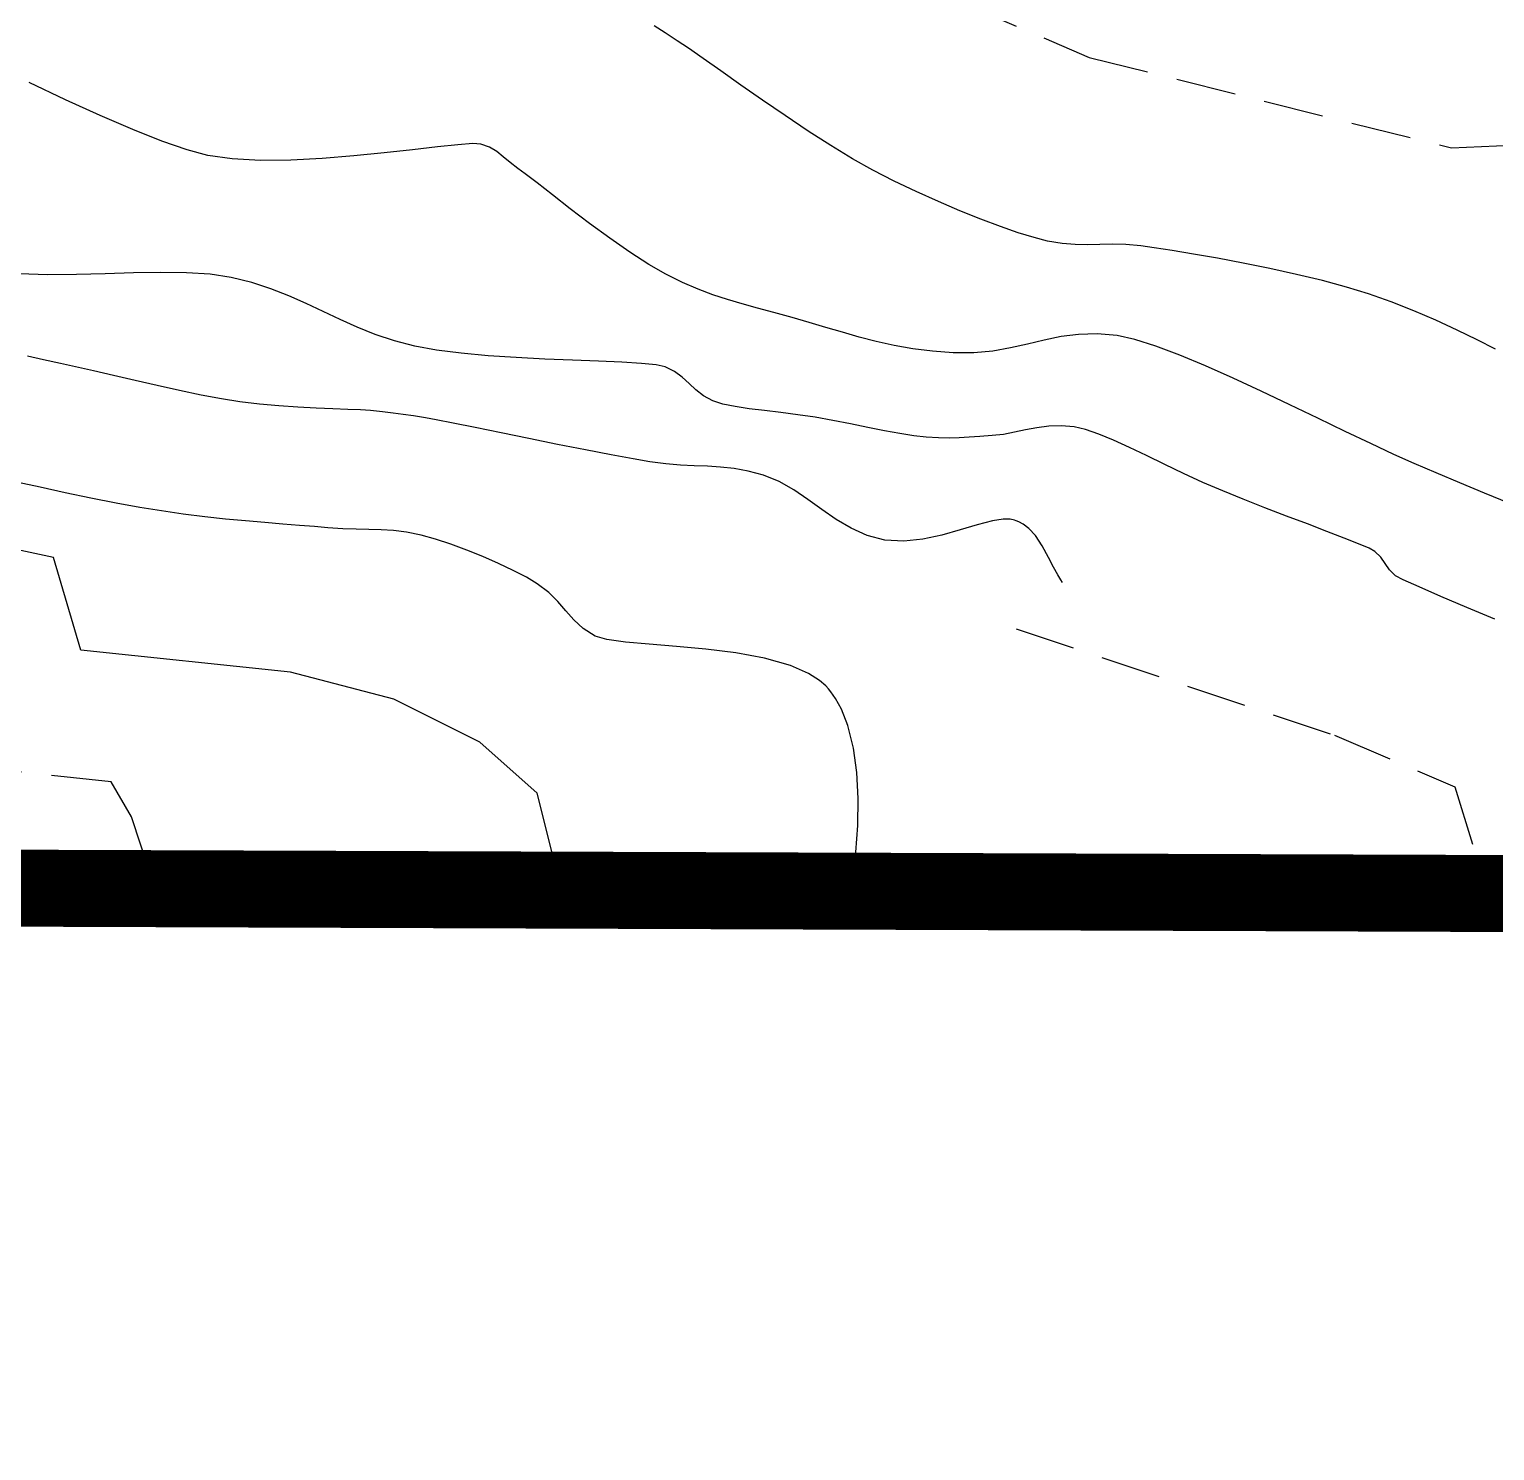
# Model space of a CAD drawing. Header units: feet. Extents: x 26064 to 27719, y 16802 to 28989.
# Drawn here: x 26367.5 to 26443.7, y 17473.1 to 17547 of the extents above; entities that cross this region are included whole.
import ezdxf

# ---------------------------------------------------------------- set-up
doc = ezdxf.new("R2010")
doc.units = ezdxf.units.FT
doc.header["$LTSCALE"] = 50
doc.header["$MEASUREMENT"] = 0
for name, pattern in [('DASHED', [0.75, 0.5, -0.25]), ('HIDDEN', [0.375, 0.25, -0.125]), ('HIDN25', [0.0938, 0.0625, -0.0313])]:
    doc.linetypes.add(name, pattern=pattern)
for name, color, linetype in [('CONT-MJR', 160, 'HIDDEN'), ('CONT-MNR', 55, 'HIDN25'), ('DEMO-UTILITY', 1, 'Continuous')]:
    doc.layers.add(name, color=color, linetype=linetype)

msp = doc.modelspace()

# ---------------------------------------------------------------- linework, layer by layer
at = {"layer": 'CONT-MJR', "color": 7}
for p, q in [((26400.56948, 17546.8084, 635), (26400.00372, 17547.17213, 635)), ((26401.20028, 17546.39921, 635), (26400.56948, 17546.8084, 635)), ((26401.77638, 17546.00988, 635), (26401.20028, 17546.39921, 635)), ((26402.54138, 17545.47541, 635), (26401.77638, 17546.00988, 635)), ((26403.46111, 17544.82668, 635), (26402.54138, 17545.47541, 635)), ((26404.50137, 17544.09456, 635), (26403.46111, 17544.82668, 635)), ((26405.628, 17543.30991, 635), (26404.50137, 17544.09456, 635)), ((26406.80682, 17542.5036, 635), (26405.628, 17543.30991, 635)), ((26408.00363, 17541.70651, 635), (26406.80682, 17542.5036, 635)), ((26409.18427, 17540.9495, 635), (26408.00363, 17541.70651, 635)), ((26410.31454, 17540.26345, 635), (26409.18427, 17540.9495, 635)), ((26411.36028, 17539.67921, 635), (26410.31454, 17540.26345, 635)), ((26412.48113, 17539.10716, 635), (26411.36028, 17539.67921, 635)), ((26413.62459, 17538.55827, 635), (26412.48113, 17539.10716, 635)), ((26414.76899, 17538.03996, 635), (26413.62459, 17538.55827, 635)), ((26415.89263, 17537.55969, 635), (26414.76899, 17538.03996, 635)), ((26416.97382, 17537.12489, 635), (26415.89263, 17537.55969, 635)), ((26417.99087, 17536.74301, 635), (26416.97382, 17537.12489, 635)), ((26418.92209, 17536.42147, 635), (26417.99087, 17536.74301, 635)), ((26419.74579, 17536.16773, 635), (26418.92209, 17536.42147, 635)), ((26420.44028, 17535.98921, 635), (26419.74579, 17536.16773, 635)), ((26421.19642, 17535.85772, 635), (26420.44028, 17535.98921, 635)), ((26421.88308, 17535.80175, 635), (26421.19642, 17535.85772, 635)), ((26422.5293, 17535.79514, 635), (26421.88308, 17535.80175, 635)), ((26423.1641, 17535.81173, 635), (26422.5293, 17535.79514, 635)), ((26423.81651, 17535.82538, 635), (26423.1641, 17535.81173, 635)), ((26424.51556, 17535.80993, 635), (26423.81651, 17535.82538, 635)), ((26425.29028, 17535.73921, 635), (26424.51556, 17535.80993, 635)), ((26425.99312, 17535.64051, 635), (26425.29028, 17535.73921, 635)), ((26426.92094, 17535.49709, 635), (26425.99312, 17535.64051, 635)), ((26428.02938, 17535.31322, 635), (26426.92094, 17535.49709, 635)), ((26429.27409, 17535.09312, 635), (26428.02938, 17535.31322, 635)), ((26430.61073, 17534.84103, 635), (26429.27409, 17535.09312, 635)), ((26431.99493, 17534.5612, 635), (26430.61073, 17534.84103, 635)), ((26433.38233, 17534.25786, 635), (26431.99493, 17534.5612, 635)), ((26434.7286, 17533.93526, 635), (26433.38233, 17534.25786, 635)), ((26435.98937, 17533.59763, 635), (26434.7286, 17533.93526, 635)), ((26437.12028, 17533.24921, 635), (26435.98937, 17533.59763, 635)), ((26438.29615, 17532.83009, 635), (26437.12028, 17533.24921, 635)), ((26439.47264, 17532.36612, 635), (26438.29615, 17532.83009, 635)), ((26440.62707, 17531.87273, 635), (26439.47264, 17532.36612, 635)), ((26441.73676, 17531.36536, 635), (26440.62707, 17531.87273, 635)), ((26442.77902, 17530.85945, 635), (26441.73676, 17531.36536, 635)), ((26443.73119, 17530.37045, 635), (26442.77902, 17530.85945, 635)), ((26368.78731, 17519.54165, 640), (26347.83852, 17524.06724, 640)), ((26370.20277, 17514.7332, 640), (26368.78731, 17519.54165, 640)), ((26381.09847, 17513.59027, 640), (26370.20277, 17514.7332, 640)), ((26386.47758, 17512.18462, 640), (26381.09847, 17513.59027, 640)), ((26390.94631, 17509.95217, 640), (26386.47758, 17512.18462, 640)), ((26393.92546, 17507.30629, 640), (26390.94631, 17509.95217, 640)), ((26394.75303, 17503.99893, 640), (26393.92546, 17507.30629, 640))]:
    msp.add_line(p, q, dxfattribs=at)
at = {"layer": 'CONT-MNR', "color": 7}
for p, q in [((26411.62548, 17550.23477, 634), (26422.60997, 17545.53123, 634)), ((26422.60997, 17545.53123, 634), (26441.44081, 17540.82748, 634)), ((26371.21365, 17542.50931, 636), (26369.40796, 17543.33279, 636)), ((26372.89957, 17541.78289, 636), (26371.21365, 17542.50931, 636)), ((26441.44081, 17540.82748, 634), (26462.15507, 17541.76823, 634)), ((26375.73511, 17540.7208, 636), (26374.42147, 17541.17843, 636)), ((26390.99626, 17541.02991, 636), (26390.57199, 17541.04851, 636)), ((26376.79626, 17540.43491, 636), (26375.73511, 17540.7208, 636)), ((26382.74756, 17540.27739, 636), (26381.11, 17540.19423, 636)), ((26384.3874, 17540.40789, 636), (26382.74756, 17540.27739, 636)), ((26385.97097, 17540.56509, 636), (26384.3874, 17540.40789, 636)), ((26392.92126, 17539.76491, 636), (26392.51072, 17540.07396, 636)), ((26393.91589, 17539.0057, 636), (26393.30431, 17539.48057, 636)), ((26394.7085, 17538.38696, 636), (26393.91589, 17539.0057, 636)), ((26376.92838, 17534.26145, 637), (26375.70038, 17534.33923, 637)), ((26378.01811, 17534.09927, 637), (26376.92838, 17534.26145, 637)), ((26401.47998, 17533.83797, 636), (26400.60626, 17534.26491, 636)), ((26379.08644, 17533.83271, 637), (26378.01811, 17534.09927, 637)), ((26381.01589, 17533.14021, 637), (26380.07943, 17533.50834, 637)), ((26402.28746, 17533.48813, 636), (26401.47998, 17533.83797, 636)), ((26403.8062, 17532.9488, 636), (26403.05433, 17533.19765, 636)), ((26383.67417, 17531.91391, 637), (26382.79445, 17532.32894, 637)), ((26406.22811, 17532.27463, 636), (26405.36747, 17532.50503, 636)), ((26407.17626, 17532.01491, 636), (26406.22811, 17532.27463, 636)), ((26408.05486, 17531.76113, 636), (26407.17626, 17532.01491, 636)), ((26408.91969, 17531.50288, 636), (26408.05486, 17531.76113, 636)), ((26422.05927, 17531.14026, 636), (26421.15187, 17531.02089, 636)), ((26423.02276, 17531.16884, 636), (26422.05927, 17531.14026, 636)), ((26424.06626, 17531.07491, 636), (26423.02276, 17531.16884, 636)), ((26387.56811, 17530.51927, 637), (26386.50075, 17530.79999, 637)), ((26413.43661, 17530.39669, 636), (26412.4695, 17530.56927, 636)), ((26424.98354, 17530.87153, 636), (26424.06626, 17531.07491, 636)), ((26427.31246, 17530.06123, 636), (26426.07645, 17530.52578, 636)), ((26369.14526, 17529.62558, 638), (26368.26655, 17529.81401, 638)), ((26369.93406, 17529.45399, 638), (26369.14526, 17529.62558, 638)), ((26392.83513, 17529.93452, 637), (26391.36687, 17530.03135, 637)), ((26395.76094, 17529.79726, 637), (26394.31725, 17529.85884, 637)), ((26397.11393, 17529.74274, 637), (26395.76094, 17529.79726, 637)), ((26398.32393, 17529.68823, 637), (26397.11393, 17529.74274, 637)), ((26416.61931, 17530.17271, 636), (26415.54626, 17530.17491, 636)), ((26428.65902, 17529.50145, 636), (26427.31246, 17530.06123, 636)), ((26370.86639, 17529.24051, 638), (26369.93406, 17529.45399, 638)), ((26401.06236, 17529.21509, 637), (26400.57311, 17529.45427, 637)), ((26374.1744, 17528.47523, 638), (26373.02157, 17528.73849, 638)), ((26433.03658, 17527.48661, 636), (26431.55362, 17528.19056, 636)), ((26377.51364, 17527.7882, 638), (26376.45544, 17527.98744, 638)), ((26380.49926, 17527.42143, 638), (26379.48449, 17527.51275, 638)), ((26382.43405, 17527.30765, 638), (26381.49048, 17527.35521, 638)), ((26434.49992, 17526.78175, 636), (26433.03658, 17527.48661, 636)), ((26385.88206, 17527.11065, 638), (26385.25026, 17527.17558, 638)), ((26387.49802, 17526.90023, 638), (26386.95142, 17526.98026, 638)), ((26388.12526, 17526.80058, 638), (26387.49802, 17526.90023, 638)), ((26390.70014, 17526.29457, 638), (26389.54945, 17526.52678, 638)), ((26405.72748, 17527.17777, 637), (26404.93288, 17527.27572, 637)), ((26406.57642, 17527.07901, 637), (26405.72748, 17527.17777, 637)), ((26407.4624, 17526.96699, 637), (26406.57642, 17527.07901, 637)), ((26408.36811, 17526.82927, 637), (26407.4624, 17526.96699, 637)), ((26409.2848, 17526.66401, 637), (26408.36811, 17526.82927, 637)), ((26435.9111, 17526.09957, 636), (26434.49992, 17526.78175, 636)), ((26393.49449, 17525.7266, 638), (26392.04077, 17526.02204, 638)), ((26411.96454, 17526.13484, 637), (26411.10209, 17526.3052, 637)), ((26414.76953, 17525.7628, 637), (26414.13811, 17525.79927, 637)), ((26415.85054, 17525.76709, 637), (26415.3281, 17525.75402, 637)), ((26416.93384, 17525.83553, 637), (26416.37355, 17525.7962, 637)), ((26418.72409, 17526.05046, 637), (26418.14861, 17525.94495, 637)), ((26419.89452, 17526.28425, 637), (26419.30319, 17526.17162, 637)), ((26421.82811, 17526.32927, 637), (26421.14837, 17526.38725, 637)), ((26423.86768, 17525.64224, 637), (26423.10511, 17525.95742, 637)), ((26437.23758, 17525.46366, 636), (26435.9111, 17526.09957, 636)), ((26396.43389, 17525.13671, 638), (26394.98448, 17525.42569, 638)), ((26397.76589, 17524.87709, 638), (26396.43389, 17525.13671, 638)), ((26424.6996, 17525.26337, 637), (26423.86768, 17525.64224, 637)), ((26401.37324, 17524.34898, 638), (26400.60818, 17524.40824, 638)), ((26402.08786, 17524.3166, 638), (26401.37324, 17524.34898, 638)), ((26404.15366, 17524.16863, 638), (26403.45562, 17524.24762, 638)), ((26427.51106, 17523.91339, 637), (26426.53132, 17524.38208, 637)), ((26440.63318, 17523.94608, 636), (26439.50626, 17524.42491, 636)), ((26405.69026, 17523.81558, 638), (26404.89105, 17524.03168, 638)), ((26407.25495, 17523.05723, 638), (26406.49666, 17523.48821, 638)), ((26369.39659, 17522.91402, 639), (26368.09022, 17523.19365, 639)), ((26443.15555, 17522.89456, 636), (26441.8629, 17523.43124, 636)), ((26372.04224, 17522.37524, 639), (26370.73111, 17522.63629, 639)), ((26373.27843, 17522.14566, 639), (26372.04224, 17522.37524, 639)), ((26376.64032, 17521.66406, 639), (26375.52464, 17521.802, 639)), ((26379.76369, 17521.3569, 639), (26378.7697, 17521.44429, 639)), ((26382.34447, 17521.1513, 639), (26381.56094, 17521.21319, 639)), ((26418.50628, 17521.53349, 638), (26418.14016, 17521.5394, 638)), ((26418.94408, 17521.40039, 638), (26418.82026, 17521.45558, 638)), ((26383.03813, 17521.09236, 639), (26382.34447, 17521.1513, 639)), ((26385.17232, 17521.0077, 639), (26384.51998, 17521.01753, 639)), ((26385.80543, 17520.99055, 639), (26385.17232, 17521.0077, 639)), ((26386.44919, 17520.9468, 639), (26385.80543, 17520.99055, 639)), ((26389.4299, 17520.23805, 639), (26388.62826, 17520.4993, 639)), ((26414.95303, 17520.70996, 638), (26413.9711, 17520.49232, 638)), ((26436.60743, 17520.25886, 637), (26435.86553, 17520.55524, 637)), ((26420.48888, 17519.55407, 638), (26420.16662, 17520.15405, 638)), ((26437.45811, 17519.85927, 637), (26437.15187, 17520.02326, 637)), ((26420.75426, 17519.04129, 638), (26420.48888, 17519.55407, 638)), ((26420.97319, 17518.64545, 638), (26420.75426, 17519.04129, 638)), ((26438.21595, 17518.9048, 637), (26437.99442, 17519.23241, 637)), ((26393.92813, 17518.18236, 639), (26393.35867, 17518.51757, 639)), ((26394.52132, 17517.73412, 639), (26393.92813, 17518.18236, 639)), ((26421.13416, 17518.379, 638), (26420.97319, 17518.64545, 638)), ((26438.52811, 17518.59927, 637), (26438.21595, 17518.9048, 637)), ((26438.92928, 17518.38954, 637), (26438.52811, 17518.59927, 637)), ((26394.9956, 17517.25756, 639), (26394.52132, 17517.73412, 639)), ((26399.74613, 17515.0395, 639), (26398.51236, 17515.14775, 639)), ((26418.81793, 17515.83849, 638), (26435.35682, 17510.30784, 638)), ((26402.69153, 17514.7885, 639), (26401.16622, 17514.92859, 639)), ((26408.01749, 17513.52255, 639), (26407.08785, 17513.92803, 639)), ((26408.91904, 17512.87331, 639), (26408.59769, 17513.15348, 639)), ((26409.73452, 17511.65961, 639), (26409.42409, 17512.2235, 639)), ((26410.06722, 17510.81841, 639), (26409.73452, 17511.65961, 639)), ((26435.35682, 17510.30784, 638), (26441.60455, 17507.6325, 638)), ((26410.53693, 17508.36916, 639), (26410.36257, 17509.64612, 639)), ((26371.77946, 17507.88956, 641), (26365.88521, 17508.52056, 641)), ((26372.83201, 17506.06672, 641), (26371.77946, 17507.88956, 641)), ((26441.60455, 17507.6325, 638), (26442.72024, 17504.06541, 638)), ((26410.5781, 17505.62788, 639), (26410.60415, 17507.0192, 639)), ((26373.8144, 17503.1221, 641), (26372.83201, 17506.06672, 641)), ((26410.47261, 17504.22688, 639), (26410.5781, 17505.62788, 639)), ((26410.07877, 17501.52246, 639), (26410.30155, 17502.84785, 639))]:
    msp.add_line(p, q, dxfattribs=at)
at = {"layer": 'CONT-MNR', "color": 7, "extrusion": (-0.429866, -0.902893, 0)}
msp.add_line((26369.40796, 17543.33279, 636), (26367.52673, 17544.22844, 636), dxfattribs=at)
at = {"layer": 'CONT-MNR', "color": 7, "extrusion": (-0.36913, -0.929378, 0)}
msp.add_line((26374.42147, 17541.17843, 636), (26372.89957, 17541.78289, 636), dxfattribs=at)
at = {"layer": 'CONT-MNR', "color": 7, "extrusion": (0.074551, -0.997217, 0)}
msp.add_line((26390.57199, 17541.04851, 636), (26389.79879, 17540.99071, 636), dxfattribs=at)
at = {"layer": 'CONT-MNR', "color": 7, "extrusion": (-0.354541, -0.93504, 0)}
msp.add_line((26391.44788, 17540.85867, 636), (26390.99626, 17541.02991, 636), dxfattribs=at)
at = {"layer": 'CONT-MNR', "color": 7, "extrusion": (-0.141235, -0.989976, 0)}
msp.add_line((26378.07582, 17540.25236, 636), (26376.79626, 17540.43491, 636), dxfattribs=at)
at = {"layer": 'CONT-MNR', "color": 7, "extrusion": (-0.050268, -0.998736, 0)}
msp.add_line((26379.53324, 17540.17901, 636), (26378.07582, 17540.25236, 636), dxfattribs=at)
at = {"layer": 'CONT-MNR', "color": 7, "extrusion": (0.11049, -0.993877, 0)}
msp.add_line((26387.43975, 17540.72837, 636), (26385.97097, 17540.56509, 636), dxfattribs=at)
at = {"layer": 'CONT-MNR', "color": 7, "extrusion": (0.114072, -0.993472, 0)}
msp.add_line((26388.7352, 17540.87712, 636), (26387.43975, 17540.72837, 636), dxfattribs=at)
at = {"layer": 'CONT-MNR', "color": 7, "extrusion": (0.106191, -0.994346, 0)}
msp.add_line((26389.79879, 17540.99071, 636), (26388.7352, 17540.87712, 636), dxfattribs=at)
at = {"layer": 'CONT-MNR', "color": 7, "extrusion": (0.517257, 0.85583, 0)}
msp.add_line((26391.82011, 17540.6337, 636), (26391.44788, 17540.85867, 636), dxfattribs=at)
at = {"layer": 'CONT-MNR', "color": 7, "extrusion": (-0.617185, -0.786818, 0)}
msp.add_line((26392.15903, 17540.36784, 636), (26391.82011, 17540.6337, 636), dxfattribs=at)
at = {"layer": 'CONT-MNR', "color": 7, "extrusion": (-0.641217, -0.767359, 0)}
msp.add_line((26392.51072, 17540.07396, 636), (26392.15903, 17540.36784, 636), dxfattribs=at)
at = {"layer": 'CONT-MNR', "color": 7, "extrusion": (0.009651, -0.999953, 0)}
msp.add_line((26381.11, 17540.19423, 636), (26379.53324, 17540.17901, 636), dxfattribs=at)
at = {"layer": 'CONT-MNR', "color": 7, "extrusion": (-0.596039, -0.802956, 0)}
msp.add_line((26393.30431, 17539.48057, 636), (26392.92126, 17539.76491, 636), dxfattribs=at)
at = {"layer": 'CONT-MNR', "color": 7, "extrusion": (-0.611622, -0.79115, 0)}
msp.add_line((26395.63465, 17537.67097, 636), (26394.7085, 17538.38696, 636), dxfattribs=at)
at = {"layer": 'CONT-MNR', "color": 7, "extrusion": (-0.603742, -0.79718, 0)}
msp.add_line((26396.64684, 17536.90439, 636), (26395.63465, 17537.67097, 636), dxfattribs=at)
at = {"layer": 'CONT-MNR', "color": 7, "extrusion": (0.591358, 0.806409, 0)}
msp.add_line((26397.6976, 17536.13385, 636), (26396.64684, 17536.90439, 636), dxfattribs=at)
at = {"layer": 'CONT-MNR', "color": 7, "extrusion": (-0.572714, -0.819755, 0)}
msp.add_line((26398.73941, 17535.40599, 636), (26397.6976, 17536.13385, 636), dxfattribs=at)
at = {"layer": 'CONT-MNR', "color": 7, "extrusion": (-0.543806, -0.839211, 0)}
msp.add_line((26399.7248, 17534.76747, 636), (26398.73941, 17535.40599, 636), dxfattribs=at)
at = {"layer": 'CONT-MNR', "color": 7, "extrusion": (-0.026137, -0.999658, 0)}
msp.add_line((26368.47954, 17534.24027, 637), (26367.0178, 17534.27848, 637), dxfattribs=at)
at = {"layer": 'CONT-MNR', "color": 7, "extrusion": (0.0072, -0.999974, 0)}
msp.add_line((26369.97325, 17534.25102, 637), (26368.47954, 17534.24027, 637), dxfattribs=at)
at = {"layer": 'CONT-MNR', "color": 7, "extrusion": (0.025039, -0.999686, 0)}
msp.add_line((26371.47056, 17534.28852, 637), (26369.97325, 17534.25102, 637), dxfattribs=at)
at = {"layer": 'CONT-MNR', "color": 7, "extrusion": (0.028525, -0.999593, 0)}
msp.add_line((26372.9431, 17534.33054, 637), (26371.47056, 17534.28852, 637), dxfattribs=at)
at = {"layer": 'CONT-MNR', "color": 7, "extrusion": (0.017126, -0.999853, 0)}
msp.add_line((26374.3625, 17534.35486, 637), (26372.9431, 17534.33054, 637), dxfattribs=at)
at = {"layer": 'CONT-MNR', "color": 7, "extrusion": (-0.011677, -0.999932, 0)}
msp.add_line((26375.70038, 17534.33923, 637), (26374.3625, 17534.35486, 637), dxfattribs=at)
at = {"layer": 'CONT-MNR', "color": 7, "extrusion": (-0.495294, -0.868725, 0)}
msp.add_line((26400.60626, 17534.26491, 636), (26399.7248, 17534.76747, 636), dxfattribs=at)
at = {"layer": 'CONT-MNR', "color": 7, "extrusion": (-0.310515, -0.950569, 0)}
msp.add_line((26380.07943, 17533.50834, 637), (26379.08644, 17533.83271, 637), dxfattribs=at)
at = {"layer": 'CONT-MNR', "color": 7, "extrusion": (-0.354224, -0.935161, 0)}
msp.add_line((26403.05433, 17533.19765, 636), (26402.28746, 17533.48813, 636), dxfattribs=at)
at = {"layer": 'CONT-MNR', "color": 7, "extrusion": (-0.404763, -0.914422, 0)}
msp.add_line((26381.91463, 17532.74239, 637), (26381.01589, 17533.14021, 637), dxfattribs=at)
at = {"layer": 'CONT-MNR', "color": 7, "extrusion": (-0.425309, -0.905048, 0)}
msp.add_line((26382.79445, 17532.32894, 637), (26381.91463, 17532.74239, 637), dxfattribs=at)
at = {"layer": 'CONT-MNR', "color": 7, "extrusion": (-0.282972, -0.959128, 0)}
msp.add_line((26404.5687, 17532.72384, 636), (26403.8062, 17532.9488, 636), dxfattribs=at)
at = {"layer": 'CONT-MNR', "color": 7, "extrusion": (-0.264204, -0.964467, 0)}
msp.add_line((26405.36747, 17532.50503, 636), (26404.5687, 17532.72384, 636), dxfattribs=at)
at = {"layer": 'CONT-MNR', "color": 7, "extrusion": (-0.408889, -0.912584, 0)}
msp.add_line((26384.57259, 17531.51137, 637), (26383.67417, 17531.91391, 637), dxfattribs=at)
at = {"layer": 'CONT-MNR', "color": 7, "extrusion": (-0.372779, -0.92792, 0)}
msp.add_line((26385.50851, 17531.13537, 637), (26384.57259, 17531.51137, 637), dxfattribs=at)
at = {"layer": 'CONT-MNR', "color": 7, "extrusion": (-0.320212, -0.947346, 0)}
msp.add_line((26386.50075, 17530.79999, 637), (26385.50851, 17531.13537, 637), dxfattribs=at)
at = {"layer": 'CONT-MNR', "color": 7, "extrusion": (0.284044, 0.958811, 0)}
msp.add_line((26409.78217, 17531.24738, 636), (26408.91969, 17531.50288, 636), dxfattribs=at)
at = {"layer": 'CONT-MNR', "color": 7, "extrusion": (-0.27121, -0.96252, 0)}
msp.add_line((26410.65369, 17531.00181, 636), (26409.78217, 17531.24738, 636), dxfattribs=at)
at = {"layer": 'CONT-MNR', "color": 7, "extrusion": (-0.179084, -0.983834, 0)}
msp.add_line((26388.68108, 17530.31668, 637), (26387.56811, 17530.51927, 637), dxfattribs=at)
at = {"layer": 'CONT-MNR', "color": 7, "extrusion": (0.248095, 0.968736, 0)}
msp.add_line((26411.54566, 17530.77338, 636), (26410.65369, 17531.00181, 636), dxfattribs=at)
at = {"layer": 'CONT-MNR', "color": 7, "extrusion": (0.21573, 0.976453, 0)}
msp.add_line((26412.4695, 17530.56927, 636), (26411.54566, 17530.77338, 636), dxfattribs=at)
at = {"layer": 'CONT-MNR', "color": 7, "extrusion": (-0.129889, -0.991529, 0)}
msp.add_line((26414.45839, 17530.26284, 636), (26413.43661, 17530.39669, 636), dxfattribs=at)
at = {"layer": 'CONT-MNR', "color": 7, "extrusion": (0.176376, -0.984323, 0)}
msp.add_line((26418.52712, 17530.43533, 636), (26417.60495, 17530.27009, 636), dxfattribs=at)
at = {"layer": 'CONT-MNR', "color": 7, "extrusion": (0.222434, -0.974948, 0)}
msp.add_line((26419.40971, 17530.63669, 636), (26418.52712, 17530.43533, 636), dxfattribs=at)
at = {"layer": 'CONT-MNR', "color": 7, "extrusion": (0.230926, -0.972971, 0)}
msp.add_line((26420.27666, 17530.84246, 636), (26419.40971, 17530.63669, 636), dxfattribs=at)
at = {"layer": 'CONT-MNR', "color": 7, "extrusion": (0.199763, -0.979844, 0)}
msp.add_line((26421.15187, 17531.02089, 636), (26420.27666, 17530.84246, 636), dxfattribs=at)
at = {"layer": 'CONT-MNR', "color": 7, "extrusion": (0.301626, 0.953426, 0)}
msp.add_line((26426.07645, 17530.52578, 636), (26424.98354, 17530.87153, 636), dxfattribs=at)
at = {"layer": 'CONT-MNR', "color": 7, "extrusion": (-0.218626, -0.975809, 0)}
msp.add_line((26368.26655, 17529.81401, 638), (26367.43968, 17529.99927, 638), dxfattribs=at)
at = {"layer": 'CONT-MNR', "color": 7, "extrusion": (-0.123904, -0.992294, 0)}
msp.add_line((26389.96476, 17530.15639, 637), (26388.68108, 17530.31668, 637), dxfattribs=at)
at = {"layer": 'CONT-MNR', "color": 7, "extrusion": (-0.088825, -0.996047, 0)}
msp.add_line((26391.36687, 17530.03135, 637), (26389.96476, 17530.15639, 637), dxfattribs=at)
at = {"layer": 'CONT-MNR', "color": 7, "extrusion": (-0.050996, -0.998699, 0)}
msp.add_line((26394.31725, 17529.85884, 637), (26392.83513, 17529.93452, 637), dxfattribs=at)
at = {"layer": 'CONT-MNR', "color": 7, "extrusion": (-0.060546, -0.998165, 0)}
msp.add_line((26399.33865, 17529.62668, 637), (26398.32393, 17529.68823, 637), dxfattribs=at)
at = {"layer": 'CONT-MNR', "color": 7, "extrusion": (-0.098122, -0.995174, 0)}
msp.add_line((26400.1058, 17529.55104, 637), (26399.33865, 17529.62668, 637), dxfattribs=at)
at = {"layer": 'CONT-MNR', "color": 7, "extrusion": (-0.080565, -0.996749, 0)}
msp.add_line((26415.54626, 17530.17491, 636), (26414.45839, 17530.26284, 636), dxfattribs=at)
at = {"layer": 'CONT-MNR', "color": 7, "extrusion": (0.098322, -0.995155, 0)}
msp.add_line((26417.60495, 17530.27009, 636), (26416.61931, 17530.17271, 636), dxfattribs=at)
at = {"layer": 'CONT-MNR', "color": 7, "extrusion": (-0.227097, -0.973872, 0)}
msp.add_line((26371.90723, 17528.9978, 638), (26370.86639, 17529.24051, 638), dxfattribs=at)
at = {"layer": 'CONT-MNR', "color": 7, "extrusion": (-0.226645, -0.973978, 0)}
msp.add_line((26373.02157, 17528.73849, 638), (26371.90723, 17528.9978, 638), dxfattribs=at)
at = {"layer": 'CONT-MNR', "color": 7, "extrusion": (-0.202792, -0.979222, 0)}
msp.add_line((26400.57311, 17529.45427, 637), (26400.1058, 17529.55104, 637), dxfattribs=at)
at = {"layer": 'CONT-MNR', "color": 7, "extrusion": (-0.59831, -0.801265, 0)}
msp.add_line((26401.46047, 17528.91782, 637), (26401.06236, 17529.21509, 637), dxfattribs=at)
at = {"layer": 'CONT-MNR', "color": 7, "extrusion": (-0.681735, -0.731599, 0)}
msp.add_line((26401.81277, 17528.58952, 637), (26401.46047, 17528.91782, 637), dxfattribs=at)
at = {"layer": 'CONT-MNR', "color": 7, "extrusion": (-0.405213, -0.914223, 0)}
msp.add_line((26430.08359, 17528.87004, 636), (26428.65902, 17529.50145, 636), dxfattribs=at)
at = {"layer": 'CONT-MNR', "color": 7, "extrusion": (-0.419566, -0.907725, 0)}
msp.add_line((26431.55362, 17528.19056, 636), (26430.08359, 17528.87004, 636), dxfattribs=at)
at = {"layer": 'CONT-MNR', "color": 7, "extrusion": (-0.215005, -0.976613, 0)}
msp.add_line((26375.33069, 17528.22067, 638), (26374.1744, 17528.47523, 638), dxfattribs=at)
at = {"layer": 'CONT-MNR', "color": 7, "extrusion": (0.203038, 0.979171, 0)}
msp.add_line((26376.45544, 17527.98744, 638), (26375.33069, 17528.22067, 638), dxfattribs=at)
at = {"layer": 'CONT-MNR', "color": 7, "extrusion": (-0.68658, -0.727055, 0)}
msp.add_line((26402.1646, 17528.25729, 637), (26401.81277, 17528.58952, 637), dxfattribs=at)
at = {"layer": 'CONT-MNR', "color": 7, "extrusion": (-0.614669, -0.788785, 0)}
msp.add_line((26402.56127, 17527.94818, 637), (26402.1646, 17528.25729, 637), dxfattribs=at)
at = {"layer": 'CONT-MNR', "color": 7, "extrusion": (-0.157548, -0.987511, 0)}
msp.add_line((26378.47026, 17527.63558, 638), (26377.51364, 17527.7882, 638), dxfattribs=at)
at = {"layer": 'CONT-MNR', "color": 7, "extrusion": (-0.120228, -0.992746, 0)}
msp.add_line((26379.48449, 17527.51275, 638), (26378.47026, 17527.63558, 638), dxfattribs=at)
at = {"layer": 'CONT-MNR', "color": 7, "extrusion": (-0.066663, -0.997776, 0)}
msp.add_line((26381.49048, 17527.35521, 638), (26380.49926, 17527.42143, 638), dxfattribs=at)
at = {"layer": 'CONT-MNR', "color": 7, "extrusion": (-0.040475, -0.999181, 0)}
msp.add_line((26383.30591, 17527.27233, 638), (26382.43405, 17527.30765, 638), dxfattribs=at)
at = {"layer": 'CONT-MNR', "color": 7, "extrusion": (0.469541, 0.882911, 0)}
msp.add_line((26403.04811, 17527.68927, 637), (26402.56127, 17527.94818, 637), dxfattribs=at)
at = {"layer": 'CONT-MNR', "color": 7, "extrusion": (-0.306996, -0.951711, 0)}
msp.add_line((26403.5759, 17527.51902, 637), (26403.04811, 17527.68927, 637), dxfattribs=at)
at = {"layer": 'CONT-MNR', "color": 7, "extrusion": (-0.206334, -0.978482, 0)}
msp.add_line((26404.20992, 17527.38532, 637), (26403.5759, 17527.51902, 637), dxfattribs=at)
at = {"layer": 'CONT-MNR', "color": 7, "extrusion": (-0.149885, -0.988703, 0)}
msp.add_line((26404.93288, 17527.27572, 637), (26404.20992, 17527.38532, 637), dxfattribs=at)
at = {"layer": 'CONT-MNR', "color": 7, "extrusion": (-0.037988, -0.999278, 0)}
msp.add_line((26384.08195, 17527.24283, 638), (26383.30591, 17527.27233, 638), dxfattribs=at)
at = {"layer": 'CONT-MNR', "color": 7, "extrusion": (-0.045841, -0.998949, 0)}
msp.add_line((26384.73809, 17527.21272, 638), (26384.08195, 17527.24283, 638), dxfattribs=at)
at = {"layer": 'CONT-MNR', "color": 7, "extrusion": (-0.072332, -0.997381, 0)}
msp.add_line((26385.25026, 17527.17558, 638), (26384.73809, 17527.21272, 638), dxfattribs=at)
at = {"layer": 'CONT-MNR', "color": 7, "extrusion": (-0.113453, -0.993543, 0)}
msp.add_line((26386.43094, 17527.04798, 638), (26385.88206, 17527.11065, 638), dxfattribs=at)
at = {"layer": 'CONT-MNR', "color": 7, "extrusion": (-0.129009, -0.991643, 0)}
msp.add_line((26386.95142, 17526.98026, 638), (26386.43094, 17527.04798, 638), dxfattribs=at)
at = {"layer": 'CONT-MNR', "color": 7, "extrusion": (-0.180805, -0.983519, 0)}
msp.add_line((26388.66555, 17526.70126, 638), (26388.12526, 17526.80058, 638), dxfattribs=at)
at = {"layer": 'CONT-MNR', "color": 7, "extrusion": (0.193657, 0.981069, 0)}
msp.add_line((26389.54945, 17526.52678, 638), (26388.66555, 17526.70126, 638), dxfattribs=at)
at = {"layer": 'CONT-MNR', "color": 7, "extrusion": (-0.190993, -0.981591, 0)}
msp.add_line((26410.20248, 17526.48545, 637), (26409.2848, 17526.66401, 637), dxfattribs=at)
at = {"layer": 'CONT-MNR', "color": 7, "extrusion": (-0.199212, -0.979956, 0)}
msp.add_line((26392.04077, 17526.02204, 638), (26390.70014, 17526.29457, 638), dxfattribs=at)
at = {"layer": 'CONT-MNR', "color": 7, "extrusion": (0.196469, 0.98051, 0)}
msp.add_line((26411.10209, 17526.3052, 637), (26410.20248, 17526.48545, 637), dxfattribs=at)
at = {"layer": 'CONT-MNR', "color": 7, "extrusion": (-0.181552, -0.983381, 0)}
msp.add_line((26412.77075, 17525.986, 637), (26411.96454, 17526.13484, 637), dxfattribs=at)
at = {"layer": 'CONT-MNR', "color": 7, "extrusion": (-0.15639, -0.987695, 0)}
msp.add_line((26413.50163, 17525.87027, 637), (26412.77075, 17525.986, 637), dxfattribs=at)
at = {"layer": 'CONT-MNR', "color": 7, "extrusion": (-0.110872, -0.993835, 0)}
msp.add_line((26414.13811, 17525.79927, 637), (26413.50163, 17525.87027, 637), dxfattribs=at)
at = {"layer": 'CONT-MNR', "color": 7, "extrusion": (-0.015729, -0.999876, 0)}
msp.add_line((26415.3281, 17525.75402, 637), (26414.76953, 17525.7628, 637), dxfattribs=at)
at = {"layer": 'CONT-MNR', "color": 7, "extrusion": (0.055574, -0.998455, 0)}
msp.add_line((26416.37355, 17525.7962, 637), (26415.85054, 17525.76709, 637), dxfattribs=at)
at = {"layer": 'CONT-MNR', "color": 7, "extrusion": (0.06879, -0.997631, 0)}
msp.add_line((26417.56811, 17525.87927, 637), (26416.93384, 17525.83553, 637), dxfattribs=at)
at = {"layer": 'CONT-MNR', "color": 7, "extrusion": (0.112433, -0.993659, 0)}
msp.add_line((26418.14861, 17525.94495, 637), (26417.56811, 17525.87927, 637), dxfattribs=at)
at = {"layer": 'CONT-MNR', "color": 7, "extrusion": (0.204784, -0.978807, 0)}
msp.add_line((26419.30319, 17526.17162, 637), (26418.72409, 17526.05046, 637), dxfattribs=at)
at = {"layer": 'CONT-MNR', "color": 7, "extrusion": (0.129476, -0.991583, 0)}
msp.add_line((26420.50671, 17526.36419, 637), (26419.89452, 17526.28425, 637), dxfattribs=at)
at = {"layer": 'CONT-MNR', "color": 7, "extrusion": (0.035921, -0.999355, 0)}
msp.add_line((26421.14837, 17526.38725, 637), (26420.50671, 17526.36419, 637), dxfattribs=at)
at = {"layer": 'CONT-MNR', "color": 7, "extrusion": (-0.225151, -0.974324, 0)}
msp.add_line((26422.42191, 17526.19205, 637), (26421.82811, 17526.32927, 637), dxfattribs=at)
at = {"layer": 'CONT-MNR', "color": 7, "extrusion": (-0.324812, -0.945779, 0)}
msp.add_line((26423.10511, 17525.95742, 637), (26422.42191, 17526.19205, 637), dxfattribs=at)
at = {"layer": 'CONT-MNR', "color": 7, "extrusion": (-0.19796, -0.98021, 0)}
msp.add_line((26394.98448, 17525.42569, 638), (26393.49449, 17525.7266, 638), dxfattribs=at)
at = {"layer": 'CONT-MNR', "color": 7, "extrusion": (-0.430991, -0.902356, 0)}
msp.add_line((26425.59082, 17524.8377, 637), (26424.6996, 17525.26337, 637), dxfattribs=at)
at = {"layer": 'CONT-MNR', "color": 7, "extrusion": (0.423975, 0.905674, 0)}
msp.add_line((26438.44682, 17524.89757, 636), (26437.23758, 17525.46366, 636), dxfattribs=at)
at = {"layer": 'CONT-MNR', "color": 7, "extrusion": (-0.183892, -0.982946, 0)}
msp.add_line((26398.90362, 17524.66424, 638), (26397.76589, 17524.87709, 638), dxfattribs=at)
at = {"layer": 'CONT-MNR', "color": 7, "extrusion": (-0.169068, -0.985604, 0)}
msp.add_line((26399.77026, 17524.51558, 638), (26398.90362, 17524.66424, 638), dxfattribs=at)
at = {"layer": 'CONT-MNR', "color": 7, "extrusion": (-0.127064, -0.991895, 0)}
msp.add_line((26400.60818, 17524.40824, 638), (26399.77026, 17524.51558, 638), dxfattribs=at)
at = {"layer": 'CONT-MNR', "color": 7, "extrusion": (-0.038879, -0.999244, 0)}
msp.add_line((26402.77451, 17524.28988, 638), (26402.08786, 17524.3166, 638), dxfattribs=at)
at = {"layer": 'CONT-MNR', "color": 7, "extrusion": (-0.061917, -0.998081, 0)}
msp.add_line((26403.45562, 17524.24762, 638), (26402.77451, 17524.28988, 638), dxfattribs=at)
at = {"layer": 'CONT-MNR', "color": 7, "extrusion": (-0.435977, -0.899958, 0)}
msp.add_line((26426.53132, 17524.38208, 637), (26425.59082, 17524.8377, 637), dxfattribs=at)
at = {"layer": 'CONT-MNR', "color": 7, "extrusion": (-0.407433, -0.913235, 0)}
msp.add_line((26439.50626, 17524.42491, 636), (26438.44682, 17524.89757, 636), dxfattribs=at)
at = {"layer": 'CONT-MNR', "color": 7, "extrusion": (-0.182594, -0.983188, 0)}
msp.add_line((26404.89105, 17524.03168, 638), (26404.15366, 17524.16863, 638), dxfattribs=at)
at = {"layer": 'CONT-MNR', "color": 7, "extrusion": (-0.376155, -0.926557, 0)}
msp.add_line((26406.49666, 17523.48821, 638), (26405.69026, 17523.81558, 638), dxfattribs=at)
at = {"layer": 'CONT-MNR', "color": 7, "extrusion": (-0.418486, -0.908223, 0)}
msp.add_line((26428.52, 17523.4485, 637), (26427.51106, 17523.91339, 637), dxfattribs=at)
at = {"layer": 'CONT-MNR', "color": 7, "extrusion": (0.386183, 0.922422, 0)}
msp.add_line((26441.8629, 17523.43124, 636), (26440.63318, 17523.94608, 636), dxfattribs=at)
at = {"layer": 'CONT-MNR', "color": 7, "extrusion": (-0.212471, -0.977167, 0)}
msp.add_line((26368.09022, 17523.19365, 639), (26366.86355, 17523.46037, 639), dxfattribs=at)
at = {"layer": 'CONT-MNR', "color": 7, "extrusion": (0.20375, 0.979023, 0)}
msp.add_line((26370.73111, 17522.63629, 639), (26369.39659, 17522.91402, 639), dxfattribs=at)
at = {"layer": 'CONT-MNR', "color": 7, "extrusion": (0.561215, 0.82767, 0)}
msp.add_line((26407.98658, 17522.56114, 638), (26407.25495, 17523.05723, 638), dxfattribs=at)
at = {"layer": 'CONT-MNR', "color": 7, "extrusion": (-0.396642, -0.917974, 0)}
msp.add_line((26429.54811, 17523.00427, 637), (26428.52, 17523.4485, 637), dxfattribs=at)
at = {"layer": 'CONT-MNR', "color": 7, "extrusion": (-0.375403, -0.926862, 0)}
msp.add_line((26430.6195, 17522.57033, 637), (26429.54811, 17523.00427, 637), dxfattribs=at)
at = {"layer": 'CONT-MNR', "color": 7, "extrusion": (-0.38231, -0.924034, 0)}
msp.add_line((26444.47124, 17522.35021, 636), (26443.15555, 17522.89456, 636), dxfattribs=at)
at = {"layer": 'CONT-MNR', "color": 7, "extrusion": (-0.162975, -0.98663, 0)}
msp.add_line((26374.38813, 17521.96236, 639), (26373.27843, 17522.14566, 639), dxfattribs=at)
at = {"layer": 'CONT-MNR', "color": 7, "extrusion": (-0.139709, -0.990193, 0)}
msp.add_line((26375.52464, 17521.802, 639), (26374.38813, 17521.96236, 639), dxfattribs=at)
at = {"layer": 'CONT-MNR', "color": 7, "extrusion": (0.5841, 0.811682, 0)}
msp.add_line((26408.71299, 17522.0384, 638), (26407.98658, 17522.56114, 638), dxfattribs=at)
at = {"layer": 'CONT-MNR', "color": 7, "extrusion": (-0.566787, -0.823864, 0)}
msp.add_line((26409.45563, 17521.5275, 638), (26408.71299, 17522.0384, 638), dxfattribs=at)
at = {"layer": 'CONT-MNR', "color": 7, "extrusion": (-0.36473, -0.931113, 0)}
msp.add_line((26431.7378, 17522.13227, 637), (26430.6195, 17522.57033, 637), dxfattribs=at)
at = {"layer": 'CONT-MNR', "color": 7, "extrusion": (-0.358153, -0.933663, 0)}
msp.add_line((26432.86229, 17521.70092, 637), (26431.7378, 17522.13227, 637), dxfattribs=at)
at = {"layer": 'CONT-MNR', "color": 7, "extrusion": (-0.108401, -0.994107, 0)}
msp.add_line((26377.72529, 17521.54575, 639), (26376.64032, 17521.66406, 639), dxfattribs=at)
at = {"layer": 'CONT-MNR', "color": 7, "extrusion": (-0.096691, -0.995314, 0)}
msp.add_line((26378.7697, 17521.44429, 639), (26377.72529, 17521.54575, 639), dxfattribs=at)
at = {"layer": 'CONT-MNR', "color": 7, "extrusion": (-0.081243, -0.996694, 0)}
msp.add_line((26380.69739, 17521.28079, 639), (26379.76369, 17521.3569, 639), dxfattribs=at)
at = {"layer": 'CONT-MNR', "color": 7, "extrusion": (-0.078049, -0.99695, 0)}
msp.add_line((26381.56094, 17521.21319, 639), (26380.69739, 17521.28079, 639), dxfattribs=at)
at = {"layer": 'CONT-MNR', "color": 7, "extrusion": (0.508326, 0.861165, 0)}
msp.add_line((26410.23592, 17521.06691, 638), (26409.45563, 17521.5275, 638), dxfattribs=at)
at = {"layer": 'CONT-MNR', "color": 7, "extrusion": (0.290389, -0.956909, 0)}
msp.add_line((26416.78208, 17521.25, 638), (26415.8982, 17520.98177, 638), dxfattribs=at)
at = {"layer": 'CONT-MNR', "color": 7, "extrusion": (0.250952, -0.968, 0)}
msp.add_line((26417.58008, 17521.45688, 638), (26416.78208, 17521.25, 638), dxfattribs=at)
at = {"layer": 'CONT-MNR', "color": 7, "extrusion": (0.145771, -0.989318, 0)}
msp.add_line((26418.14016, 17521.5394, 638), (26417.58008, 17521.45688, 638), dxfattribs=at)
at = {"layer": 'CONT-MNR', "color": 7, "extrusion": (-0.196465, -0.980511, 0)}
msp.add_line((26418.72172, 17521.49032, 638), (26418.50628, 17521.53349, 638), dxfattribs=at)
at = {"layer": 'CONT-MNR', "color": 7, "extrusion": (-0.332459, -0.943118, 0)}
msp.add_line((26418.82026, 17521.45558, 638), (26418.72172, 17521.49032, 638), dxfattribs=at)
at = {"layer": 'CONT-MNR', "color": 7, "extrusion": (-0.483182, -0.87552, 0)}
msp.add_line((26419.1727, 17521.27422, 638), (26418.94408, 17521.40039, 638), dxfattribs=at)
at = {"layer": 'CONT-MNR', "color": 7, "extrusion": (-0.600384, -0.799712, 0)}
msp.add_line((26419.4736, 17521.04832, 638), (26419.1727, 17521.27422, 638), dxfattribs=at)
at = {"layer": 'CONT-MNR', "color": 7, "extrusion": (-0.354962, -0.934881, 0)}
msp.add_line((26433.95222, 17521.28709, 637), (26432.86229, 17521.70092, 637), dxfattribs=at)
at = {"layer": 'CONT-MNR', "color": 7, "extrusion": (-0.355161, -0.934805, 0)}
msp.add_line((26434.96688, 17520.90159, 637), (26433.95222, 17521.28709, 637), dxfattribs=at)
at = {"layer": 'CONT-MNR', "color": 7, "extrusion": (-0.067806, -0.997699, 0)}
msp.add_line((26383.81854, 17521.03932, 639), (26383.03813, 17521.09236, 639), dxfattribs=at)
at = {"layer": 'CONT-MNR', "color": 7, "extrusion": (-0.031051, -0.999518, 0)}
msp.add_line((26384.51998, 17521.01753, 639), (26383.81854, 17521.03932, 639), dxfattribs=at)
at = {"layer": 'CONT-MNR', "color": 7, "extrusion": (-0.129887, -0.991529, 0)}
msp.add_line((26387.13347, 17520.85717, 639), (26386.44919, 17520.9468, 639), dxfattribs=at)
at = {"layer": 'CONT-MNR', "color": 7, "extrusion": (-0.200951, -0.979601, 0)}
msp.add_line((26387.88813, 17520.70236, 639), (26387.13347, 17520.85717, 639), dxfattribs=at)
at = {"layer": 'CONT-MNR', "color": 7, "extrusion": (-0.264578, -0.964364, 0)}
msp.add_line((26388.62826, 17520.4993, 639), (26387.88813, 17520.70236, 639), dxfattribs=at)
at = {"layer": 'CONT-MNR', "color": 7, "extrusion": (-0.404986, -0.914323, 0)}
msp.add_line((26411.07532, 17520.69511, 638), (26410.23592, 17521.06691, 638), dxfattribs=at)
at = {"layer": 'CONT-MNR', "color": 7, "extrusion": (0.256889, 0.966441, 0)}
msp.add_line((26411.99526, 17520.45058, 638), (26411.07532, 17520.69511, 638), dxfattribs=at)
at = {"layer": 'CONT-MNR', "color": 7, "extrusion": (-0.065025, -0.997884, 0)}
msp.add_line((26412.97699, 17520.38661, 638), (26411.99526, 17520.45058, 638), dxfattribs=at)
at = {"layer": 'CONT-MNR', "color": 7, "extrusion": (0.105743, -0.994393, 0)}
msp.add_line((26413.9711, 17520.49232, 638), (26412.97699, 17520.38661, 638), dxfattribs=at)
at = {"layer": 'CONT-MNR', "color": 7, "extrusion": (0.276376, -0.96105, 0)}
msp.add_line((26415.8982, 17520.98177, 638), (26414.95303, 17520.70996, 638), dxfattribs=at)
at = {"layer": 'CONT-MNR', "color": 7, "extrusion": (0.730427, 0.682991, 0)}
msp.add_line((26419.81183, 17520.6866, 638), (26419.4736, 17521.04832, 638), dxfattribs=at)
at = {"layer": 'CONT-MNR', "color": 7, "extrusion": (0.832223, 0.554441, 0)}
msp.add_line((26420.16662, 17520.15405, 638), (26419.81183, 17520.6866, 638), dxfattribs=at)
at = {"layer": 'CONT-MNR', "color": 7, "extrusion": (-0.359625, -0.933097, 0)}
msp.add_line((26435.86553, 17520.55524, 637), (26434.96688, 17520.90159, 637), dxfattribs=at)
at = {"layer": 'CONT-MNR', "color": 7, "extrusion": (0.344602, 0.938749, 0)}
msp.add_line((26390.26442, 17519.93171, 639), (26389.4299, 17520.23805, 639), dxfattribs=at)
at = {"layer": 'CONT-MNR', "color": 7, "extrusion": (0.374074, 0.927399, 0)}
msp.add_line((26391.10318, 17519.59339, 639), (26390.26442, 17519.93171, 639), dxfattribs=at)
at = {"layer": 'CONT-MNR', "color": 7, "extrusion": (-0.397143, -0.917757, 0)}
msp.add_line((26437.15187, 17520.02326, 637), (26436.60743, 17520.25886, 637), dxfattribs=at)
at = {"layer": 'CONT-MNR', "color": 7, "extrusion": (0.69165, 0.722233, 0)}
msp.add_line((26437.77223, 17519.55845, 637), (26437.45811, 17519.85927, 637), dxfattribs=at)
at = {"layer": 'CONT-MNR', "color": 7, "extrusion": (0.401677, 0.915782, 0)}
msp.add_line((26391.91756, 17519.23619, 639), (26391.10318, 17519.59339, 639), dxfattribs=at)
at = {"layer": 'CONT-MNR', "color": 7, "extrusion": (0.430336, 0.902669, 0)}
msp.add_line((26392.67893, 17518.87321, 639), (26391.91756, 17519.23619, 639), dxfattribs=at)
at = {"layer": 'CONT-MNR', "color": 7, "extrusion": (0.826364, 0.563137, 0)}
msp.add_line((26437.99442, 17519.23241, 637), (26437.77223, 17519.55845, 637), dxfattribs=at)
at = {"layer": 'CONT-MNR', "color": 7, "extrusion": (-0.463591, -0.886049, 0)}
msp.add_line((26393.35867, 17518.51757, 639), (26392.67893, 17518.87321, 639), dxfattribs=at)
at = {"layer": 'CONT-MNR', "color": 7, "extrusion": (0.840252, 0.542196, 0)}
msp.add_line((26421.22026, 17518.24558, 638), (26421.13416, 17518.379, 638), dxfattribs=at)
at = {"layer": 'CONT-MNR', "color": 7, "extrusion": (0.412201, 0.911093, 0)}
msp.add_line((26439.75158, 17518.01751, 637), (26438.92928, 17518.38954, 637), dxfattribs=at)
at = {"layer": 'CONT-MNR', "color": 7, "extrusion": (0.397464, 0.917618, 0)}
msp.add_line((26440.88876, 17517.52495, 637), (26439.75158, 17518.01751, 637), dxfattribs=at)
at = {"layer": 'CONT-MNR', "color": 7, "extrusion": (-0.390777, -0.920486, 0)}
msp.add_line((26442.23453, 17516.95362, 637), (26440.88876, 17517.52495, 637), dxfattribs=at)
at = {"layer": 'CONT-MNR', "color": 7, "extrusion": (0.758693, 0.651449, 0)}
msp.add_line((26395.41219, 17516.77238, 639), (26394.9956, 17517.25756, 639), dxfattribs=at)
at = {"layer": 'CONT-MNR', "color": 7, "extrusion": (0.748396, 0.663252, 0)}
msp.add_line((26395.83233, 17516.29831, 639), (26395.41219, 17516.77238, 639), dxfattribs=at)
at = {"layer": 'CONT-MNR', "color": 7, "extrusion": (-0.387293, -0.921957, 0)}
msp.add_line((26443.68264, 17516.3453, 637), (26442.23453, 17516.95362, 637), dxfattribs=at)
at = {"layer": 'CONT-MNR', "color": 7, "extrusion": (-0.674692, -0.7381, 0)}
msp.add_line((26396.31723, 17515.85506, 639), (26395.83233, 17516.29831, 639), dxfattribs=at)
at = {"layer": 'CONT-MNR', "color": 7, "extrusion": (-0.540745, -0.841187, 0)}
msp.add_line((26396.92813, 17515.46236, 639), (26396.31723, 17515.85506, 639), dxfattribs=at)
at = {"layer": 'CONT-MNR', "color": 7, "extrusion": (-0.283261, -0.959043, 0)}
msp.add_line((26397.546, 17515.27987, 639), (26396.92813, 17515.46236, 639), dxfattribs=at)
at = {"layer": 'CONT-MNR', "color": 7, "extrusion": (-0.135452, -0.990784, 0)}
msp.add_line((26398.51236, 17515.14775, 639), (26397.546, 17515.27987, 639), dxfattribs=at)
at = {"layer": 'CONT-MNR', "color": 7, "extrusion": (-0.077865, -0.996964, 0)}
msp.add_line((26401.16622, 17514.92859, 639), (26399.74613, 17515.0395, 639), dxfattribs=at)
at = {"layer": 'CONT-MNR', "color": 7, "extrusion": (-0.125357, -0.992112, 0)}
msp.add_line((26404.24097, 17514.59272, 639), (26402.69153, 17514.7885, 639), dxfattribs=at)
at = {"layer": 'CONT-MNR', "color": 7, "extrusion": (-0.18311, -0.983092, 0)}
msp.add_line((26405.73344, 17514.31474, 639), (26404.24097, 17514.59272, 639), dxfattribs=at)
at = {"layer": 'CONT-MNR', "color": 7, "extrusion": (-0.274548, -0.961573, 0)}
msp.add_line((26407.08785, 17513.92803, 639), (26405.73344, 17514.31474, 639), dxfattribs=at)
at = {"layer": 'CONT-MNR', "color": 7, "extrusion": (0.536721, 0.84376, 0)}
msp.add_line((26408.59769, 17513.15348, 639), (26408.01749, 17513.52255, 639), dxfattribs=at)
at = {"layer": 'CONT-MNR', "color": 7, "extrusion": (0.735418, 0.677614, 0)}
msp.add_line((26409.05813, 17512.72236, 639), (26408.91904, 17512.87331, 639), dxfattribs=at)
at = {"layer": 'CONT-MNR', "color": 7, "extrusion": (0.777438, 0.628959, 0)}
msp.add_line((26409.18647, 17512.56372, 639), (26409.05813, 17512.72236, 639), dxfattribs=at)
at = {"layer": 'CONT-MNR', "color": 7, "extrusion": (0.819839, 0.572594, 0)}
msp.add_line((26409.42409, 17512.2235, 639), (26409.18647, 17512.56372, 639), dxfattribs=at)
at = {"layer": 'CONT-MNR', "color": 7, "extrusion": (0.969698, 0.244308, 0)}
msp.add_line((26410.36257, 17509.64612, 639), (26410.06722, 17510.81841, 639), dxfattribs=at)
at = {"layer": 'CONT-MNR', "color": 7, "extrusion": (0.998762, 0.049735, 0)}
msp.add_line((26410.60415, 17507.0192, 639), (26410.53693, 17508.36916, 639), dxfattribs=at)
at = {"layer": 'CONT-MNR', "color": 7, "extrusion": (0.992394, -0.1231, 0)}
msp.add_line((26410.30155, 17502.84785, 639), (26410.47261, 17504.22688, 639), dxfattribs=at)
at = {"layer": 'DEMO-UTILITY', "color": 1, "linetype": 'DASHED', "const_width": 4}
msp.add_lwpolyline([(26250.28265, 17953.19357), (26248.70065, 17522.7369), (26252.2183, 17514.03383), (26258.73259, 17512.75053), (26258.83681, 17502.75334), (26554.08333, 17501.68938), (26551.80235, 16901.98887)], dxfattribs=at)

doc.saveas('drawing.dxf')
